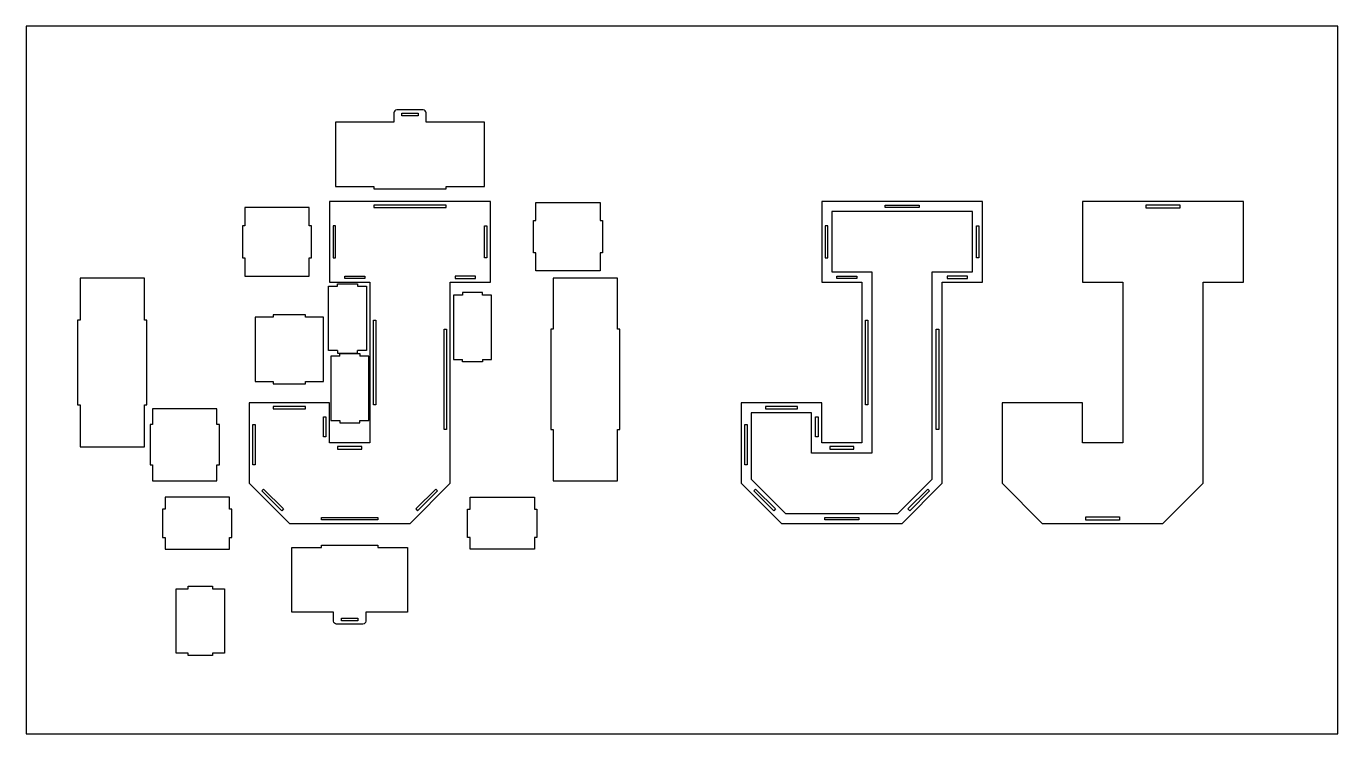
# Model space of a CAD drawing. Header units: millimetres. Extents: x 6278 to 7908, y 261 to 1141.
import ezdxf

# ---------------------------------------------------------------- set-up
doc = ezdxf.new("R2010")
doc.units = ezdxf.units.MM

msp = doc.modelspace()

# ---------------------------------------------------------------- linework, layer by layer
for points in [[(7908.3, 1140.6), (6277.5, 1140.6), (6277.5, 261.3), (7908.3, 261.3)], [(6744.7, 1032.6), (6764.7, 1032.6), (6764.7, 1029.1), (6744.7, 1029.1)], [(6549.3, 892.7), (6546.3, 892.7), (6546.3, 852.7), (6549.3, 852.7), (6549.3, 830.2), (6629.3, 830.2), (6629.3, 852.7), (6632.3, 852.7), (6632.3, 892.7), (6629.3, 892.7), (6629.3, 915.2), (6549.3, 915.2)], [(6604.7, 522.7), (6754.7, 522.7), (6804.7, 572.7), (6804.7, 822.7), (6854.7, 822.7), (6854.7, 922.7), (6654.7, 922.7), (6654.7, 822.7), (6704.7, 822.7), (6704.7, 622.7), (6654.7, 622.7), (6654.7, 672.7), (6554.7, 672.7), (6554.7, 572.7)], [(6709.7, 915.2), (6799.7, 915.2), (6799.7, 918.2), (6709.7, 918.2)], [(6991.2, 899), (6994.2, 899), (6994.2, 859), (6991.2, 859), (6991.2, 836.5), (6911.2, 836.5), (6911.2, 859), (6908.2, 859), (6908.2, 899), (6911.2, 899), (6911.2, 921.5), (6991.2, 921.5)], [(7216.6, 522.7), (7366.6, 522.7), (7416.6, 572.7), (7416.6, 822.7), (7466.6, 822.7), (7466.6, 922.7), (7266.6, 922.7), (7266.6, 822.7), (7316.6, 822.7), (7316.6, 622.7), (7266.6, 622.7), (7266.6, 672.7), (7166.6, 672.7), (7166.6, 572.7)], [(7345.6, 918.2), (7387.6, 918.2), (7387.6, 915.2), (7345.6, 915.2)], [(7540.9, 522.7), (7690.9, 522.7), (7740.9, 572.7), (7740.9, 822.7), (7790.9, 822.7), (7790.9, 922.7), (7590.9, 922.7), (7590.9, 822.7), (7640.9, 822.7), (7640.9, 622.7), (7590.9, 622.7), (7590.9, 672.7), (7490.9, 672.7), (7490.9, 572.7)], [(7669.9, 918.7), (7711.9, 918.7), (7711.9, 914.7), (7669.9, 914.7)], [(7221.7, 535.2), (7361.4, 535.2), (7404.1, 577.9), (7404.1, 835.2), (7454.1, 835.2), (7454.1, 910.2), (7279.1, 910.2), (7279.1, 835.2), (7329.1, 835.2), (7329.1, 610.2), (7254.1, 610.2), (7254.1, 660.2), (7179.1, 660.2), (7179.1, 577.9)], [(6662.2, 892.7), (6659.2, 892.7), (6659.2, 852.7), (6662.2, 852.7)], [(6847.2, 892.7), (6850.2, 892.7), (6850.2, 852.7), (6847.2, 852.7)], [(7274.1, 892.7), (7271.1, 892.7), (7271.1, 852.7), (7274.1, 852.7)], [(7459.1, 892.7), (7462.1, 892.7), (7462.1, 852.7), (7459.1, 852.7)], [(6344.4, 775.2), (6341.4, 775.2), (6341.4, 670.2), (6344.4, 670.2), (6344.4, 617.7), (6424.4, 617.7), (6424.4, 670.2), (6427.4, 670.2), (6427.4, 775.2), (6424.4, 775.2), (6424.4, 827.7), (6344.4, 827.7)], [(6698.5, 827.2), (6673.5, 827.2), (6673.5, 830.2), (6698.5, 830.2)], [(6811, 827.2), (6836, 827.2), (6836, 830.2), (6811, 830.2)], [(7012.8, 639.3), (7015.8, 639.3), (7015.8, 764.3), (7012.8, 764.3), (7012.8, 827.7), (6932.8, 827.7), (6932.8, 764.3), (6929.8, 764.3), (6929.8, 639.3), (6932.8, 639.3), (6932.8, 575.8), (7012.8, 575.8)], [(7310.3, 827.2), (7285.3, 827.2), (7285.3, 830.2), (7310.3, 830.2)], [(7422.8, 827.2), (7447.8, 827.2), (7447.8, 830.2), (7422.8, 830.2)], [(6624.7, 779.1), (6624.7, 782.1), (6584.7, 782.1), (6584.7, 779.1), (6562.2, 779.1), (6562.2, 699.1), (6584.7, 699.1), (6584.7, 696.1), (6624.7, 696.1), (6624.7, 699.1), (6647.2, 699.1), (6647.2, 779.1)], [(6709.2, 775.2), (6712.2, 775.2), (6712.2, 670.2), (6709.2, 670.2)], [(7321.1, 775.2), (7324.1, 775.2), (7324.1, 670.2), (7321.1, 670.2)], [(6800.2, 639.3), (6797.2, 639.3), (6797.2, 764.3), (6800.2, 764.3)], [(7412.1, 639.3), (7409.1, 639.3), (7409.1, 764.3), (7412.1, 764.3)], [(6434.7, 645.5), (6431.7, 645.5), (6431.7, 595.5), (6434.7, 595.5), (6434.7, 575.8), (6514.7, 575.8), (6514.7, 595.5), (6517.7, 595.5), (6517.7, 645.5), (6514.7, 645.5), (6514.7, 665.2), (6434.7, 665.2)], [(6624.7, 665.2), (6624.7, 668.2), (6584.7, 668.2), (6584.7, 665.2)], [(6650.2, 655.2), (6650.2, 630.2), (6647.2, 630.2), (6647.2, 655.2)], [(7236.6, 665.2), (7236.6, 668.2), (7196.6, 668.2), (7196.6, 665.2)], [(7262.1, 655.2), (7262.1, 630.2), (7259.1, 630.2), (7259.1, 655.2)], [(6562.2, 595.5), (6559.2, 595.5), (6559.2, 645.5), (6562.2, 645.5)], [(7174.1, 595.5), (7171.1, 595.5), (7171.1, 645.5), (7174.1, 645.5)], [(6664.7, 615.2), (6694.7, 615.2), (6694.7, 618.2), (6664.7, 618.2)], [(7276.6, 615.2), (7306.6, 615.2), (7306.6, 618.2), (7276.6, 618.2)], [(6450.1, 505.4), (6450.1, 490.7), (6530.1, 490.7), (6530.1, 505.4), (6533.1, 505.4), (6533.1, 540.4), (6530.1, 540.4), (6530.1, 555.2), (6450.1, 555.2), (6450.1, 540.4), (6447.1, 540.4), (6447.1, 505.4)], [(6597.4, 540.7), (6595.3, 538.5), (6570.5, 563.3), (6572.6, 565.4)], [(6762, 540.7), (6764.2, 538.5), (6788.9, 563.3), (6786.8, 565.4)], [(6909.4, 505.4), (6909.4, 490.7), (6829.4, 490.7), (6829.4, 505.4), (6826.4, 505.4), (6826.4, 540.4), (6829.4, 540.4), (6829.4, 555.2), (6909.4, 555.2), (6909.4, 540.4), (6912.4, 540.4), (6912.4, 505.4)], [(7209.2, 540.7), (7207.1, 538.5), (7182.4, 563.3), (7184.5, 565.4)], [(7373.9, 540.7), (7376, 538.5), (7400.8, 563.3), (7398.6, 565.4)], [(6644.7, 530.2), (6714.7, 530.2), (6714.7, 527.2), (6644.7, 527.2)], [(7270.6, 530.2), (7312.6, 530.2), (7312.6, 527.2), (7270.6, 527.2)], [(7594.9, 530.7), (7636.9, 530.7), (7636.9, 526.7), (7594.9, 526.7)], [(6509, 361.6), (6509, 358.6), (6479, 358.6), (6479, 361.6), (6464, 361.6), (6464, 441.6), (6479, 441.6), (6479, 444.6), (6509, 444.6), (6509, 441.6), (6524, 441.6), (6524, 361.6)], [(6689.7, 401.6), (6669.7, 401.6), (6669.7, 405.1), (6689.7, 405.1)]]:
    msp.add_lwpolyline(points, close=True)
for points in [[(6738.2, 1036.6, 0.414214), (6734.7, 1033.1), (6734.7, 1021.6), (6662.2, 1021.6), (6662.2, 941.6), (6709.7, 941.6), (6709.7, 938.6), (6799.7, 938.6), (6799.7, 941.6), (6847.2, 941.6), (6847.2, 1021.6), (6774.7, 1021.6), (6774.7, 1033.1, 0.414214), (6771.2, 1036.6)], [(6659.7, 401.1), (6659.7, 412.6), (6607.8, 412.6), (6607.8, 492.6), (6644.7, 492.6), (6644.7, 495.6), (6714.7, 495.6), (6714.7, 492.6), (6751.6, 492.6), (6751.6, 412.6), (6699.7, 412.6), (6699.7, 401.1, -0.414214), (6696.2, 397.6), (6663.2, 397.6, -0.414214)]]:
    msp.add_lwpolyline(points, format="xyb", close=True)
for points in [[(6664.6, 737.5), (6653.3, 737.5), (6653.3, 817.5), (6664.6, 817.5), (6664.6, 820.5), (6689.6, 820.5), (6689.6, 817.5), (6700.8, 817.5), (6700.8, 737.5), (6689.6, 737.5)], [(6844.8, 726.5), (6856.1, 726.5), (6856.1, 806.5), (6844.8, 806.5), (6844.8, 809.5), (6819.8, 809.5), (6819.8, 806.5), (6808.6, 806.5), (6808.6, 726.5), (6819.8, 726.5)], [(6664.6, 737.5), (6664.6, 734.5), (6689.6, 734.5), (6689.6, 737.5)], [(6667.4, 730.7), (6656.1, 730.7), (6656.1, 650.7), (6667.4, 650.7), (6667.4, 647.7), (6692.4, 647.7), (6692.4, 650.7), (6703.6, 650.7), (6703.6, 730.7), (6692.4, 730.7)], [(6667.4, 730.7), (6667.4, 733.7), (6692.4, 733.7), (6692.4, 730.7)], [(6844.8, 726.5), (6844.8, 723.5), (6819.8, 723.5), (6819.8, 726.5)]]:
    msp.add_lwpolyline(points)

doc.saveas('drawing.dxf')
